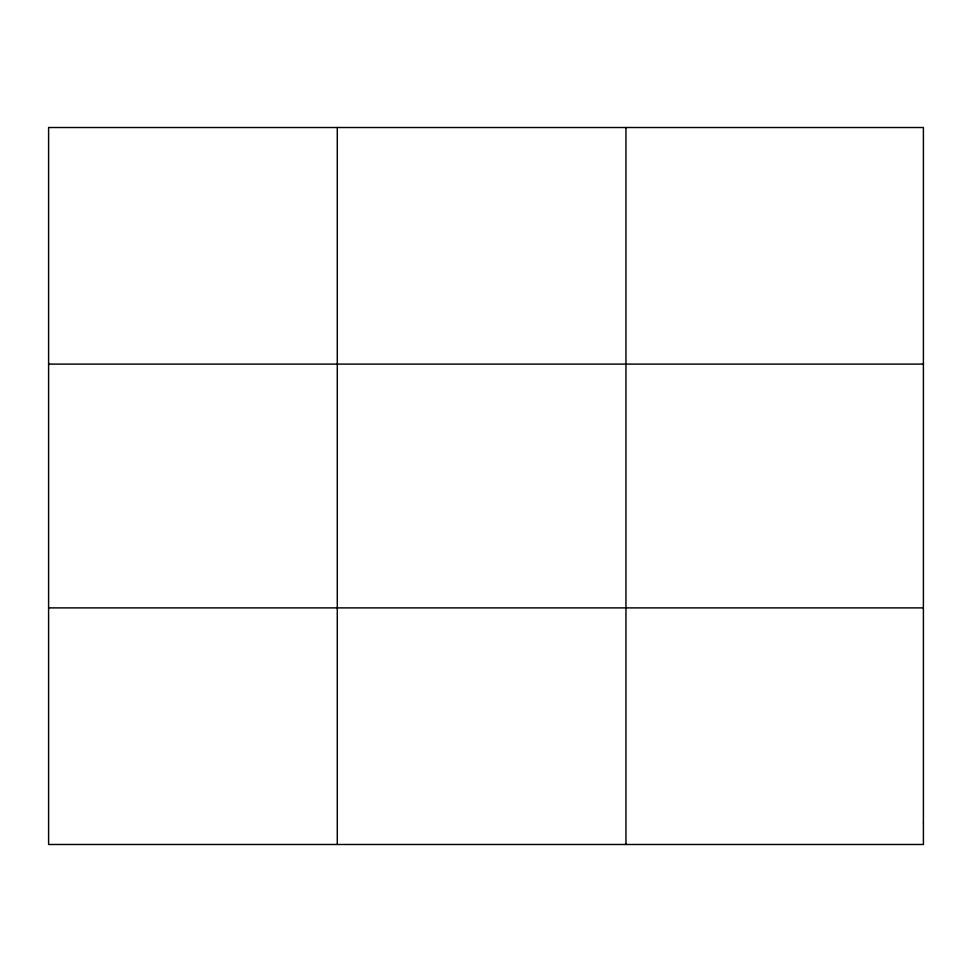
<?xml version="1.0" encoding="UTF-8"?>
<svg xmlns="http://www.w3.org/2000/svg" width="972" height="972" viewBox="0 0 972 972"><rect width="100%" height="100%" fill="white"/><g stroke="black" fill="none" stroke-linecap="round" stroke-linejoin="round"><path stroke-width="1.46" d="M337.284 127.514L337.284 844.486M625.968 127.514L625.968 844.486M48.6 364.111L923.4 364.111M48.6 607.889L923.4 607.889M923.4 822.98L923.4 844.486L48.6 844.486L48.6 127.514L923.4 127.514L923.4 822.98"/></g></svg>
